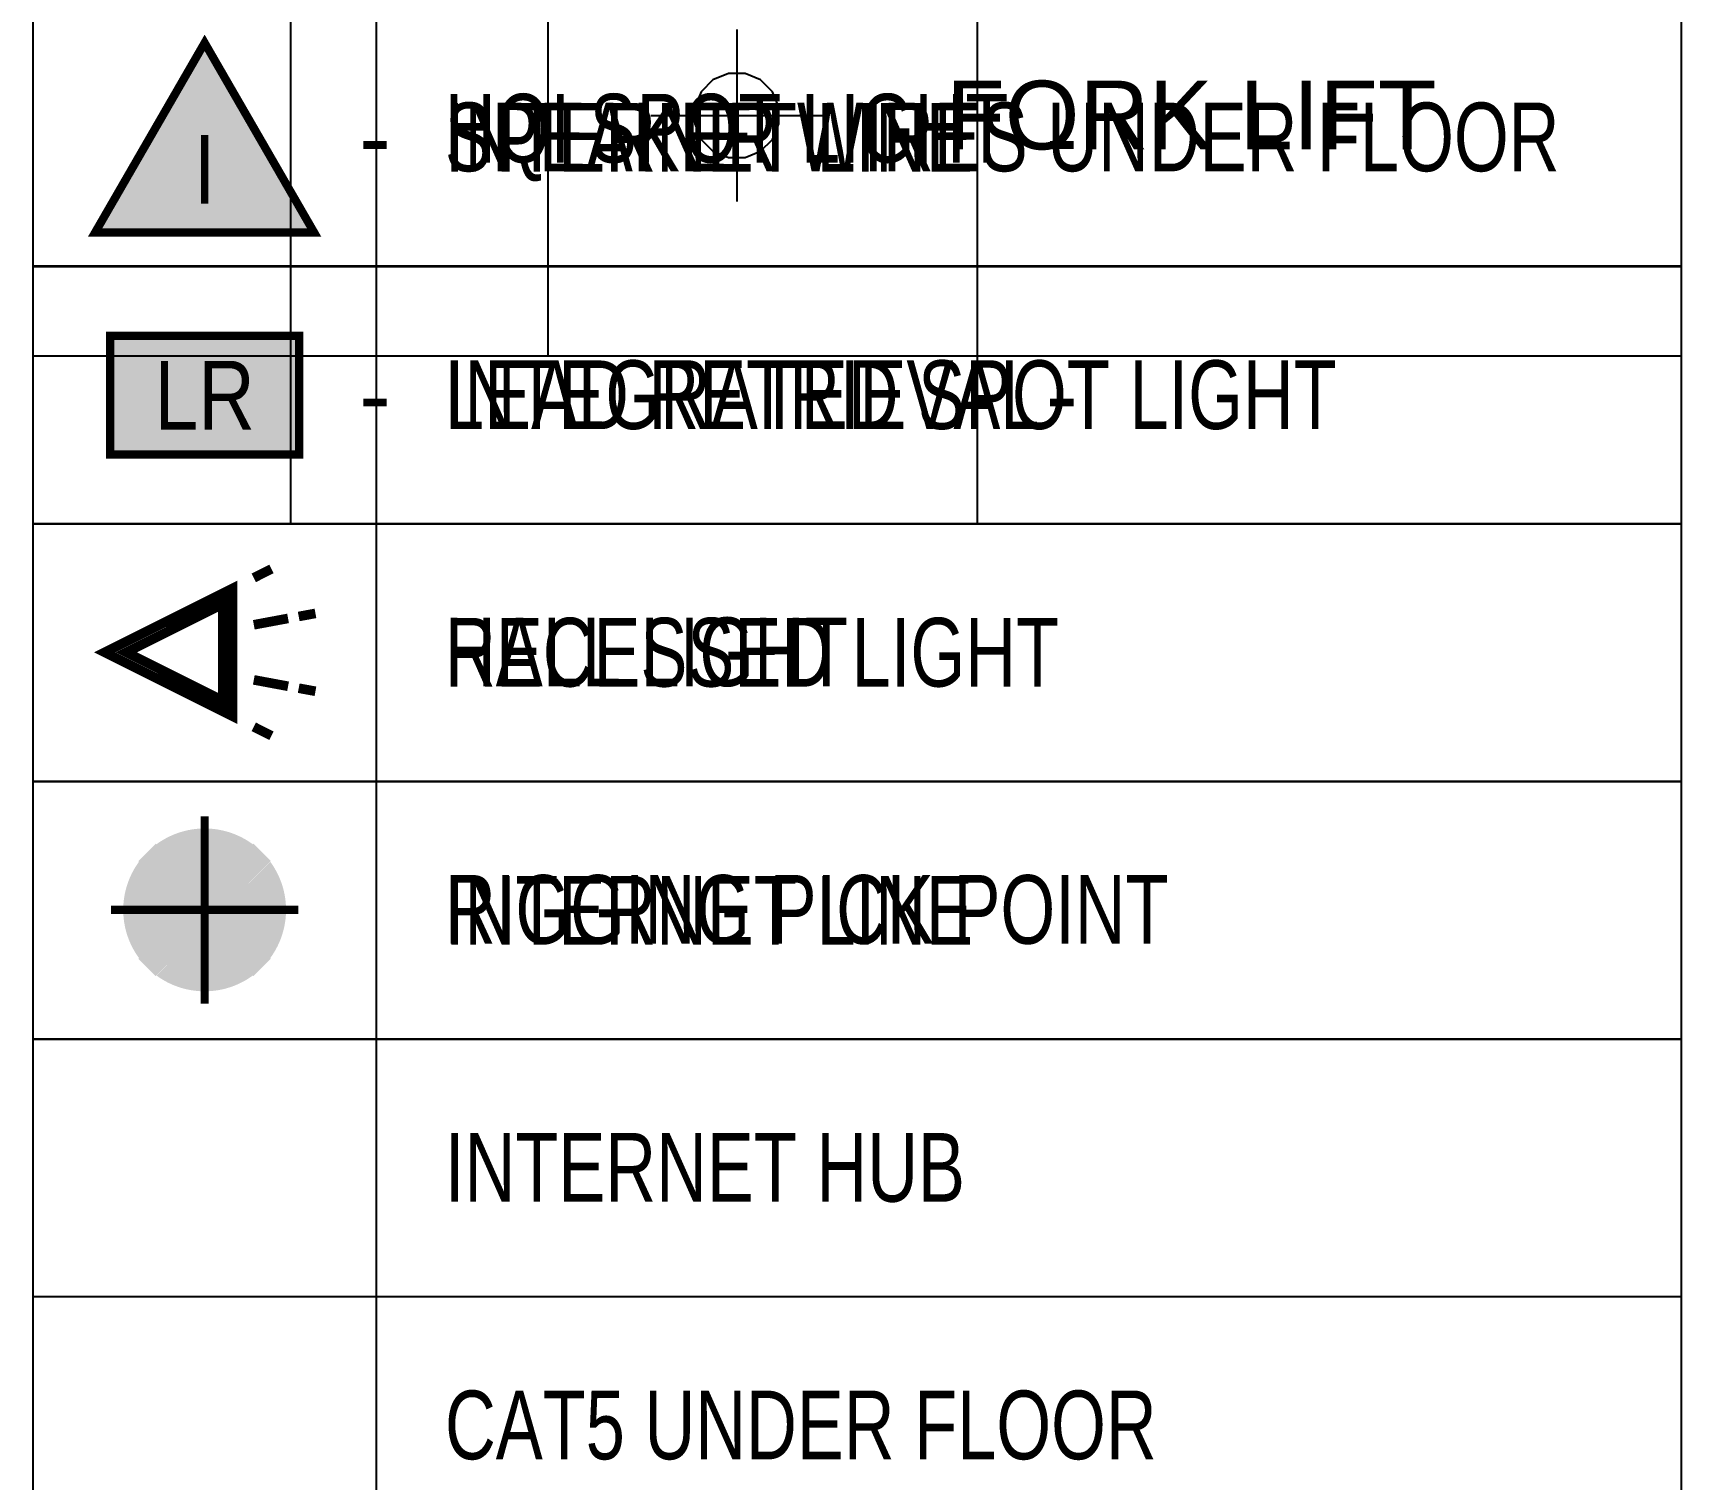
# Model space of a CAD drawing. Header units: inches. Extents: x -1.2 to 1.2, y -11.5 to 0.
# Drawn here: x -1.2 to 1.2, y -5.734 to -3.629 of the extents above; entities that cross this region are included whole.
import ezdxf
from ezdxf.enums import TextEntityAlignment as Align

# ---------------------------------------------------------------- set-up
doc = ezdxf.new("R2010")
doc.units = ezdxf.units.IN
doc.header["$MEASUREMENT"] = 0
doc.layers.get('Defpoints').update_dxf_attribs({"true_color": 0xff7f7f})
doc.styles.add('ANNO', font='swissli.ttf')
doc.styles.add('ANNO BOLD', font='swisscki.ttf')
doc.styles.add('ANNO NARROW', font='swisscli.ttf')
doc.styles.add('ANNO SEMI BOLD', font='swissi.ttf')

# ---------------------------------------------------------------- blocks, each defined once
blk = doc.blocks.new('SHAPE-PLACE HOLDER-02')
at = {"layer": 'Defpoints'}
for p, q in [((0, 0.125), (0, -0.125)), ((-0.125, 0), (0.125, 0)), ((0, 0), (0, 0))]:
    blk.add_line(p, q, dxfattribs=at)
blk.add_lwpolyline([(-0.0122, 0.0613), (-0.0347, 0.052), (-0.052, 0.0347), (-0.0613, 0.0122), (-0.0613, -0.0122), (-0.052, -0.0347), (-0.0347, -0.052), (-0.0122, -0.0613), (0.0122, -0.0613), (0.0347, -0.052), (0.052, -0.0347), (0.0613, -0.0122), (0.0613, 0.0122), (0.052, 0.0347), (0.0347, 0.052), (0.0122, 0.0613)], close=True, dxfattribs=at)
blk = doc.blocks.new('*U55')
at = {"color": 4, "transparency": 16777216}
blk.add_blockref('SHAPE-PLACE HOLDER-02', (1.025, -0.9433), dxfattribs=at)
at = {"color": 4, "transparency": 16777216, "insert": (1.33, -0.9433), "char_height": 0.1, "width": 0.735438, "attachment_point": 4, "style": 'ANNO'}
blk.add_mtext('FORK LIFT', dxfattribs=at)
blk = doc.blocks.new('*U56')
at = {"color": 4, "transparency": 16777216}
blk.add_blockref('SHAPE-PLACE HOLDER-02', (1.025, -1.6433), dxfattribs=at)
at = {"color": 4, "transparency": 16777216, "insert": (1.33, -1.6433), "char_height": 0.1, "width": 0.92, "attachment_point": 4, "style": 'ANNO'}
blk.add_mtext('FORK LIFT \\P w/ MAN CAGE', dxfattribs=at)
blk = doc.blocks.new('*U57')
at = {"color": 4, "transparency": 16777216}
blk.add_blockref('SHAPE-PLACE HOLDER-02', (1.025, -2.3433), dxfattribs=at)
at = {"color": 4, "transparency": 16777216, "insert": (1.33, -2.3433), "char_height": 0.1, "width": 0.796741, "attachment_point": 4, "style": 'ANNO'}
blk.add_mtext('BOOM LIFT', dxfattribs=at)
blk = doc.blocks.new('*U58')
at = {"color": 4, "transparency": 16777216}
blk.add_blockref('SHAPE-PLACE HOLDER-02', (1.025, -3.0433), dxfattribs=at)
at = {"color": 4, "transparency": 16777216, "insert": (1.33, -3.0433), "char_height": 0.1, "width": 0.773048, "attachment_point": 4, "style": 'ANNO'}
blk.add_mtext('GENIE LIFT', dxfattribs=at)
blk = doc.blocks.new('*U59')
at = {"color": 4, "transparency": 16777216}
blk.add_blockref('SHAPE-PLACE HOLDER-02', (1.025, -3.7433), dxfattribs=at)
at = {"color": 4, "transparency": 16777216, "insert": (1.33, -3.7433), "char_height": 0.1, "width": 0.735438, "attachment_point": 4, "style": 'ANNO'}
blk.add_mtext('FORK LIFT', dxfattribs=at)
blk = doc.blocks.new('*T60')
at = {"color": 5, "linetype": 'ByBlock', "lineweight": -2, "transparency": 16777216}
for p, q in [((0, 0), (2.4, 0)), ((0, 0), (0, -4.0933)), ((2.4, 0), (2.4, -4.0933)), ((0, -0.36), (2.4, -0.36)), ((0, -0.5933), (2.4, -0.5933)), ((0, -4.0933), (2.4, -4.0933))]:
    blk.add_line(p, q, dxfattribs=at)
at = {"color": 9, "linetype": 'ByBlock', "lineweight": -2, "transparency": 16777216}
for p, q in [((0.75, -0.36), (0.75, -4.0933)), ((0, -1.2933), (2.4, -1.2933)), ((0, -1.9933), (2.4, -1.9933)), ((0, -2.6933), (2.4, -2.6933)), ((0, -3.3933), (2.4, -3.3933))]:
    blk.add_line(p, q, dxfattribs=at)
at = {"color": 4, "transparency": 16777216}
for name in ['*U55', '*U56', '*U57', '*U58', '*U59']:
    blk.add_blockref(name, (0, 0), dxfattribs=at)
at = {"color": 20, "transparency": 16777216, "insert": (1.2, -0.18), "char_height": 0.12, "width": 2.4, "attachment_point": 5, "style": 'ANNO BOLD'}
blk.add_mtext('ASSEMBLY EQUIPMENT', dxfattribs=at)
at = {"color": 4, "transparency": 16777216, "char_height": 0.1, "attachment_point": 5, "style": 'ANNO SEMI BOLD'}
for s, insert, width in [('SYM', (0.375, -0.4767), 0.75), ('CHECK IF USED', (1.575, -0.4767), 1.65)]:
    blk.add_mtext(s, dxfattribs=dict(at, insert=insert, width=width))
blk = doc.blocks.new('*T42')
at = {"color": 5, "linetype": 'ByBlock', "lineweight": -2, "transparency": 16777216}
for p, q in [((0, 0), (2.4, 0)), ((0, 0), (0, -11.4689)), ((2.4, 0), (2.4, -11.4689)), ((0, -0.36), (2.4, -0.36)), ((0, -0.5933), (2.4, -0.5933)), ((0, -11.4689), (2.4, -11.4689))]:
    blk.add_line(p, q, dxfattribs=at)
at = {"color": 9, "linetype": 'ByBlock', "lineweight": -2, "transparency": 16777216}
for p, q in [((0.5, -0.36), (0.5, -11.4689)), ((0, -0.9683), (2.4, -0.9683)), ((0, -1.3433), (2.4, -1.3433)), ((0, -1.7183), (2.4, -1.7183)), ((0, -2.0939), (2.4, -2.0939)), ((0, -2.4689), (2.4, -2.4689)), ((0, -2.8439), (2.4, -2.8439)), ((0, -3.2189), (2.4, -3.2189)), ((0, -3.5939), (2.4, -3.5939)), ((0, -3.9689), (2.4, -3.9689)), ((0, -4.3439), (2.4, -4.3439)), ((0, -4.7189), (2.4, -4.7189)), ((0, -5.0939), (2.4, -5.0939)), ((0, -5.4689), (2.4, -5.4689)), ((0, -5.8439), (2.4, -5.8439)), ((0, -6.2189), (2.4, -6.2189)), ((0, -6.5939), (2.4, -6.5939)), ((0, -6.9689), (2.4, -6.9689)), ((0, -7.3439), (2.4, -7.3439)), ((0, -7.7189), (2.4, -7.7189)), ((0, -8.0939), (2.4, -8.0939)), ((0, -8.4689), (2.4, -8.4689)), ((0, -8.8439), (2.4, -8.8439)), ((0, -9.2189), (2.4, -9.2189)), ((0, -9.5939), (2.4, -9.5939)), ((0, -9.9689), (2.4, -9.9689)), ((0, -10.3439), (2.4, -10.3439)), ((0, -10.7189), (2.4, -10.7189)), ((0, -11.0939), (2.4, -11.0939))]:
    blk.add_line(p, q, dxfattribs=at)
at = {"color": 20, "transparency": 16777216, "insert": (1.2, -0.18), "char_height": 0.12, "width": 2.4, "attachment_point": 5, "style": 'ANNO BOLD'}
blk.add_mtext('SYMBOL LEGEND', dxfattribs=at)
at = {"color": 4, "transparency": 16777216, "char_height": 0.1}
for s, insert, width, attachment_point, style in [('SYM', (0.25, -0.4767), 0.5, 5, 'ANNO SEMI BOLD'), ('DESCRIPTION', (1.45, -0.4767), 1.9, 5, 'ANNO SEMI BOLD'), ('ELECTRICAL DROP', (0.6, -0.7808), 1.7, 4, 'ANNO NARROW'), ('ELECTRCIAL MAIN DROP', (0.6, -1.1558), 1.7, 4, 'ANNO NARROW'), ('EXTENSION FROM DROP', (0.6, -1.5308), 1.7, 4, 'ANNO NARROW'), ('ELECTRICAL OVERHEAD DROP', (0.6, -1.9061), 1.7, 4, 'ANNO NARROW'), ('ELECTRICAL MULTI STRIP', (0.6, -2.2814), 1.7, 4, 'ANNO NARROW'), ('EXTENSION UNDER FLOOR', (0.6, -2.6564), 1.7, 4, 'ANNO NARROW'), ('HALL LIGHT', (0.6, -3.0314), 1.7, 4, 'ANNO NARROW'), ('ARM LIGHT', (0.6, -3.4064), 1.7, 4, 'ANNO NARROW'), ('HQI SPOT LIGHT', (0.6, -3.7814), 1.7, 4, 'ANNO NARROW'), ('INTEGRATED SPOT LIGHT', (0.6, -4.1564), 1.7, 4, 'ANNO NARROW'), ('RECESSED LIGHT', (0.6, -4.5314), 1.7, 4, 'ANNO NARROW'), ('INTERNET LINE', (0.6, -4.9064), 1.7, 4, 'ANNO NARROW'), ('INTERNET HUB', (0.6, -5.2814), 1.7, 4, 'ANNO NARROW'), ('CAT5 UNDER FLOOR', (0.6, -5.6564), 1.7, 4, 'ANNO NARROW'), ('CAT6 UNDER FLOOR', (0.6, -6.0314), 1.7, 4, 'ANNO NARROW'), ('INTERNET LINE UNDER FLOOR', (0.6, -6.4064), 1.7, 4, 'ANNO NARROW'), ('LEAD RETRIEVAL', (0.6, -6.7814), 1.7, 4, 'ANNO NARROW'), ('AV SOURCE', (0.6, -7.1564), 1.7, 4, 'ANNO NARROW'), ('SPEAKERS', (0.6, -7.5314), 1.7, 4, 'ANNO NARROW'), ('SPEAKER WIRES UNDER FLOOR', (0.6, -7.9064), 1.7, 4, 'ANNO NARROW'), ('HDMI UNDER FLOOR', (0.6, -8.2814), 1.7, 4, 'ANNO NARROW'), ('MOTOR LOCATION', (0.6, -8.6564), 1.7, 4, 'ANNO NARROW'), ('RIGGING PICK POINT', (0.6, -9.0314), 1.7, 4, 'ANNO NARROW'), ('WATER & DRAIN', (0.6, -9.4064), 1.7, 4, 'ANNO NARROW'), ('WATER LINE', (0.6, -9.7814), 1.7, 4, 'ANNO NARROW'), ('WATER DRAIN LINE', (0.6, -10.1564), 1.7, 4, 'ANNO NARROW'), ('COMPRESSED AIR', (0.6, -10.5314), 1.7, 4, 'ANNO NARROW'), ('COMPRESSED AIR LINE', (0.6, -10.9064), 1.7, 4, 'ANNO NARROW'), ('MISC DROP OR ITEM LOCATION', (0.6, -11.2814), 1.7, 4, 'ANNO NARROW')]:
    blk.add_mtext(s, dxfattribs=dict(at, insert=insert, width=width, attachment_point=attachment_point, style=style))
blk = doc.blocks.new('*T47')
at = {"color": 5, "linetype": 'ByBlock', "lineweight": -2, "transparency": 16777216}
for p, q in [((0, 0), (2.4, 0)), ((0, 0), (0, -4.3433)), ((2.4, 0), (2.4, -4.3433)), ((0, -0.36), (2.4, -0.36)), ((0, -0.5933), (2.4, -0.5933)), ((0, -4.3433), (2.4, -4.3433))]:
    blk.add_line(p, q, dxfattribs=at)
at = {"color": 9, "linetype": 'ByBlock', "lineweight": -2, "transparency": 16777216}
for p, q in [((0.375, -0.36), (0.375, -4.3433)), ((1.375, -0.36), (1.375, -4.3433)), ((0, -0.9683), (2.4, -0.9683)), ((0, -1.3433), (2.4, -1.3433)), ((0, -1.7183), (2.4, -1.7183)), ((0, -2.0933), (2.4, -2.0933)), ((0, -2.4683), (2.4, -2.4683)), ((0, -2.8433), (2.4, -2.8433)), ((0, -3.2183), (2.4, -3.2183)), ((0, -3.5933), (2.4, -3.5933)), ((0, -3.9683), (2.4, -3.9683))]:
    blk.add_line(p, q, dxfattribs=at)
at = {"color": 20, "transparency": 16777216, "insert": (1.2, -0.18), "char_height": 0.12, "width": 2.4, "attachment_point": 5, "style": 'ANNO BOLD'}
blk.add_mtext('GRAPHICS LEGEND', dxfattribs=at)
at = {"color": 4, "transparency": 16777216, "char_height": 0.1}
for s, insert, width, attachment_point, style in [('SYM', (0.1875, -0.4767), 0.375, 5, 'ANNO SEMI BOLD'), ('NUMBER', (0.875, -0.4767), 1, 5, 'ANNO SEMI BOLD'), ('DESCRIPTION', (1.8875, -0.4767), 1.025, 5, 'ANNO SEMI BOLD'), ('-', (0.475, -0.7808), 0.8, 4, 'ANNO'), ('-', (1.475, -0.7808), 0.825, 4, 'ANNO'), ('-', (0.475, -1.1558), 0.8, 4, 'ANNO'), ('-', (1.475, -1.1558), 0.825, 4, 'ANNO'), ('-', (0.475, -1.5308), 0.8, 4, 'ANNO'), ('-', (1.475, -1.5308), 0.825, 4, 'ANNO'), ('-', (0.475, -1.9058), 0.8, 4, 'ANNO'), ('-', (1.475, -1.9058), 0.825, 4, 'ANNO'), ('-', (0.475, -2.2808), 0.8, 4, 'ANNO'), ('-', (1.475, -2.2808), 0.825, 4, 'ANNO'), ('-', (0.475, -2.6558), 0.8, 4, 'ANNO'), ('-', (1.475, -2.6558), 0.825, 4, 'ANNO'), ('-', (0.475, -3.0308), 0.8, 4, 'ANNO'), ('-', (1.475, -3.0308), 0.825, 4, 'ANNO'), ('-', (0.475, -3.4058), 0.8, 4, 'ANNO'), ('-', (1.475, -3.4058), 0.825, 4, 'ANNO'), ('-', (0.475, -3.7808), 0.8, 4, 'ANNO'), ('-', (1.475, -3.7808), 0.825, 4, 'ANNO'), ('-', (0.475, -4.1558), 0.8, 4, 'ANNO'), ('-', (1.475, -4.1558), 0.825, 4, 'ANNO')]:
    blk.add_mtext(s, dxfattribs=dict(at, insert=insert, width=width, attachment_point=attachment_point, style=style))
blk = doc.blocks.new('*T53')
at = {"color": 5, "linetype": 'ByBlock', "lineweight": -2, "transparency": 16777216}
for p, q in [((0, 0), (2.4, 0)), ((0, 0), (0, -5.0933)), ((2.4, 0), (2.4, -5.0933)), ((0, -0.36), (2.4, -0.36)), ((0, -0.5933), (2.4, -0.5933)), ((0, -5.0933), (2.4, -5.0933))]:
    blk.add_line(p, q, dxfattribs=at)
at = {"color": 9, "linetype": 'ByBlock', "lineweight": -2, "transparency": 16777216}
for p, q in [((0.5, -0.36), (0.5, -5.0933)), ((0, -0.9683), (2.4, -0.9683)), ((0, -1.3433), (2.4, -1.3433)), ((0, -1.7183), (2.4, -1.7183)), ((0, -2.0933), (2.4, -2.0933)), ((0, -2.4683), (2.4, -2.4683)), ((0, -2.8433), (2.4, -2.8433)), ((0, -3.2183), (2.4, -3.2183)), ((0, -3.5933), (2.4, -3.5933)), ((0, -3.9683), (2.4, -3.9683)), ((0, -4.3433), (2.4, -4.3433)), ((0, -4.7183), (2.4, -4.7183))]:
    blk.add_line(p, q, dxfattribs=at)
at = {"color": 20, "transparency": 16777216, "insert": (1.2, -0.18), "char_height": 0.12, "width": 2.4, "attachment_point": 5, "style": 'ANNO BOLD'}
blk.add_mtext('SYMBOL LEGEND', dxfattribs=at)
at = {"color": 4, "transparency": 16777216, "char_height": 0.1}
for s, insert, width, attachment_point, style in [('SYM', (0.25, -0.4767), 0.5, 5, 'ANNO SEMI BOLD'), ('DESCRIPTION', (1.45, -0.4767), 1.9, 5, 'ANNO SEMI BOLD'), ('ELECTRICAL DROP', (0.6, -0.7808), 1.7, 4, 'ANNO NARROW'), ('ELECTRCIAL MAIN DROP', (0.6, -1.1558), 1.7, 4, 'ANNO NARROW'), ('EXTENSION FROM DROP', (0.6, -1.5308), 1.7, 4, 'ANNO NARROW'), ('OVERHEAD ELECTRICAL DROP', (0.6, -1.9058), 1.7, 4, 'ANNO NARROW'), ('POWER STRIP', (0.6, -2.2808), 1.7, 4, 'ANNO NARROW'), ('EXTENSION UNDER FLOOR', (0.6, -2.6558), 1.7, 4, 'ANNO NARROW'), ('CAT5 UNDER FLOOR', (0.6, -3.0308), 1.7, 4, 'ANNO NARROW'), ('HDMI UNDER FLOOR', (0.6, -3.4058), 1.7, 4, 'ANNO NARROW'), ('INTERNET LINE', (0.6, -3.7808), 1.7, 4, 'ANNO NARROW'), ('LEAD RETRIEVAL', (0.6, -4.1558), 1.7, 4, 'ANNO NARROW'), ('HALL LIGHT', (0.6, -4.5308), 1.7, 4, 'ANNO NARROW'), ('RIGGING PICK POINT', (0.6, -4.9058), 1.7, 4, 'ANNO NARROW')]:
    blk.add_mtext(s, dxfattribs=dict(at, insert=insert, width=width, attachment_point=attachment_point, style=style))
blk = doc.blocks.new('SHAPE-TRI-02')
at = {"true_color": 0xffffff}
h = blk.add_hatch(color=7, dxfattribs=at)
h.dxf.hatch_style = 1
h.paths.add_polyline_path([(0, 0.126), (-0.149, -0.132), (0.149, -0.132)])
at = {"color": 5, "const_width": 0.012}
blk.add_lwpolyline([(0, 0.138), (-0.1594, -0.138), (0.1594, -0.138)], close=True, dxfattribs=at)
blk = doc.blocks.new('SHAPE-RECT-02')
at = {"true_color": 0xffffff}
h = blk.add_hatch(color=7, dxfattribs=at)
h.dxf.hatch_style = 1
h.paths.add_polyline_path([(0.1315, 0.08025), (-0.1315, 0.08025), (-0.1315, -0.08025), (0.1315, -0.08025)])
at = {"color": 5, "const_width": 0.012}
blk.add_lwpolyline([(-0.1375, -0.08625), (0.1375, -0.08625), (0.1375, 0.08625), (-0.1375, 0.08625)], close=True, dxfattribs=at)
blk = doc.blocks.new('UTILITY-RIGGING POINT-02')
h = blk.add_hatch(color=20)
h.dxf.hatch_style = 1
h.paths.add_polyline_path([(0.0965, 0.0711), (0.0711, 0.0965), (0, 0.0255), (-0.0711, 0.0965), (-0.0965, 0.0711), (-0.0255, 0), (-0.0965, -0.0711), (-0.0711, -0.0965), (0, -0.0255), (0.0711, -0.0965), (0.0965, -0.0711), (0.0255, 0)])
at = {"true_color": 0xffffff}
h = blk.add_hatch(color=7, dxfattribs=at)
h.dxf.hatch_style = 1
h.paths.add_polyline_path([(-0.006, 0.1184, 0.14661), (-0.0701, 0.0956), (-0.006, 0.0315)])
h = blk.add_hatch(color=7, dxfattribs=at)
h.dxf.hatch_style = 1
h.paths.add_polyline_path([(0.0701, 0.0956, 0.14661), (0.006, 0.1184), (0.006, 0.0315)])
h = blk.add_hatch(color=7, dxfattribs=at)
h.dxf.hatch_style = 1
h.paths.add_polyline_path([(-0.0956, 0.0701, 0.14661), (-0.1184, 0.006), (-0.0315, 0.006)])
h = blk.add_hatch(color=7, dxfattribs=at)
h.dxf.hatch_style = 1
h.paths.add_polyline_path([(0.0956, 0.0701), (0.0315, 0.006), (0.1184, 0.006, 0.14661)])
h = blk.add_hatch(color=7, dxfattribs=at)
h.dxf.hatch_style = 1
h.paths.add_polyline_path([(-0.0315, -0.006), (-0.1184, -0.006, 0.14661), (-0.0956, -0.0701)])
h = blk.add_hatch(color=7, dxfattribs=at)
h.dxf.hatch_style = 1
h.paths.add_polyline_path([(0.1184, -0.006), (0.0315, -0.006), (0.0956, -0.0701, 0.14661)])
h = blk.add_hatch(color=7, dxfattribs=at)
h.dxf.hatch_style = 1
h.paths.add_polyline_path([(-0.006, -0.0315), (-0.0701, -0.0956, 0.14661), (-0.006, -0.1184)])
h = blk.add_hatch(color=7, dxfattribs=at)
h.dxf.hatch_style = 1
h.paths.add_polyline_path([(0.006, -0.0315), (0.006, -0.1184, 0.14661), (0.0701, -0.0956)])
at = {"color": 7, "const_width": 0.012}
for points in [[(0, 0.1363), (0, -0.1363)], [(-0.1363, 0), (0.1363, 0)]]:
    blk.add_lwpolyline(points, dxfattribs=at)
blk = doc.blocks.new('*T33')
at = {"color": 5, "linetype": 'ByBlock', "lineweight": -2, "transparency": 16777216}
for p, q in [((0, 0), (2.4, 0)), ((0, 0), (0, -3.9689)), ((2.4, 0), (2.4, -3.9689)), ((0, -0.36), (2.4, -0.36)), ((0, -0.5933), (2.4, -0.5933)), ((0, -3.9689), (2.4, -3.9689))]:
    blk.add_line(p, q, dxfattribs=at)
at = {"color": 9, "linetype": 'ByBlock', "lineweight": -2, "transparency": 16777216}
for p, q in [((0.5, -0.36), (0.5, -3.9689)), ((0, -0.9683), (2.4, -0.9683)), ((0, -1.3433), (2.4, -1.3433)), ((0, -1.7183), (2.4, -1.7183)), ((0, -2.0933), (2.4, -2.0933)), ((0, -2.4683), (2.4, -2.4683)), ((0, -2.8433), (2.4, -2.8433)), ((0, -3.2183), (2.4, -3.2183)), ((0, -3.5933), (2.4, -3.5933))]:
    blk.add_line(p, q, dxfattribs=at)
at = {"color": 20, "transparency": 16777216, "insert": (1.2, -0.18), "char_height": 0.12, "width": 2.4, "attachment_point": 5, "style": 'ANNO BOLD'}
blk.add_mtext('SYMBOL LEGEND', dxfattribs=at)
at = {"color": 4, "transparency": 16777216, "char_height": 0.1}
for s, insert, width, attachment_point, style in [('SYM', (0.25, -0.4767), 0.5, 5, 'ANNO SEMI BOLD'), ('DESCRIPTION', (1.45, -0.4767), 1.9, 5, 'ANNO SEMI BOLD'), ('CAT5 UNDER FLOOR', (0.6, -0.7808), 1.7, 4, 'ANNO NARROW'), ('HDMI UNDER FLOOR', (0.6, -1.1558), 1.7, 4, 'ANNO NARROW'), ('INTERNET LINE UNDER FLOOR', (0.6, -1.5308), 1.7, 4, 'ANNO NARROW'), ('INTERNET DROP', (0.6, -1.9058), 1.7, 4, 'ANNO NARROW'), ('INTERNET HUB', (0.6, -2.2808), 1.7, 4, 'ANNO NARROW'), ('LEAD RETRIEVAL', (0.6, -2.6558), 1.7, 4, 'ANNO NARROW'), ('AV SOURCE', (0.6, -3.0308), 1.7, 4, 'ANNO NARROW'), ('SPEAKERS', (0.6, -3.4058), 1.7, 4, 'ANNO NARROW'), ('SPEAKER WIRES UNDER FLOOR', (0.6, -3.7811), 1.7, 4, 'ANNO NARROW')]:
    blk.add_mtext(s, dxfattribs=dict(at, insert=insert, width=width, attachment_point=attachment_point, style=style))
blk = doc.blocks.new('UTILITY-HALL LIGHT-02')
at = {"color": 20, "const_width": 0.014}
for points in [[(0.0973, 0.1214), (0.0716, 0.1085)], [(0.1215, 0.0494), (0.0716, 0.0401)], [(0.1614, 0.0567), (0.137, 0.0522)], [(0.1215, -0.0494), (0.0716, -0.0401)], [(0.1614, -0.0567), (0.137, -0.0522)], [(0.0973, -0.1214), (0.0716, -0.1085)]]:
    blk.add_lwpolyline(points, dxfattribs=at)
blk.add_lwpolyline([(0.0406, -0.093), (0.0406, 0.093), (-0.1455, 0)], close=True, dxfattribs=at)
at = {"color": 7, "const_width": 0.014}
blk.add_lwpolyline([(0.0266, -0.0704), (0.0266, 0.0704), (-0.1141, 0)], close=True, dxfattribs=at)

msp = doc.modelspace()

# ---------------------------------------------------------------- block references
for name, p in [('*T42', (-1.2, 0)), ('*T47', (-1.2, 0)), ('*T53', (-1.2, 0)), ('*T33', (-1.2, 0)), ('*T60', (-1.2, -0.0059)), ('SHAPE-TRI-02', (-0.95, -3.7814)), ('SHAPE-RECT-02', (-0.95, -4.1564)), ('UTILITY-HALL LIGHT-02', (-0.95, -4.5308)), ('UTILITY-RIGGING POINT-02', (-0.95, -4.9058))]:
    msp.add_blockref(name, p)

# ---------------------------------------------------------------- texts
at = {"color": 18, "true_color": 0x000000, "style": 'ANNO BOLD'}
for s, p in [('I', (-0.95, -3.8774)), ('LR', (-0.95, -4.2064))]:
    msp.add_text(s, height=0.1, dxfattribs=at).set_placement(p, align=Align.CENTER)

doc.saveas('drawing.dxf')
